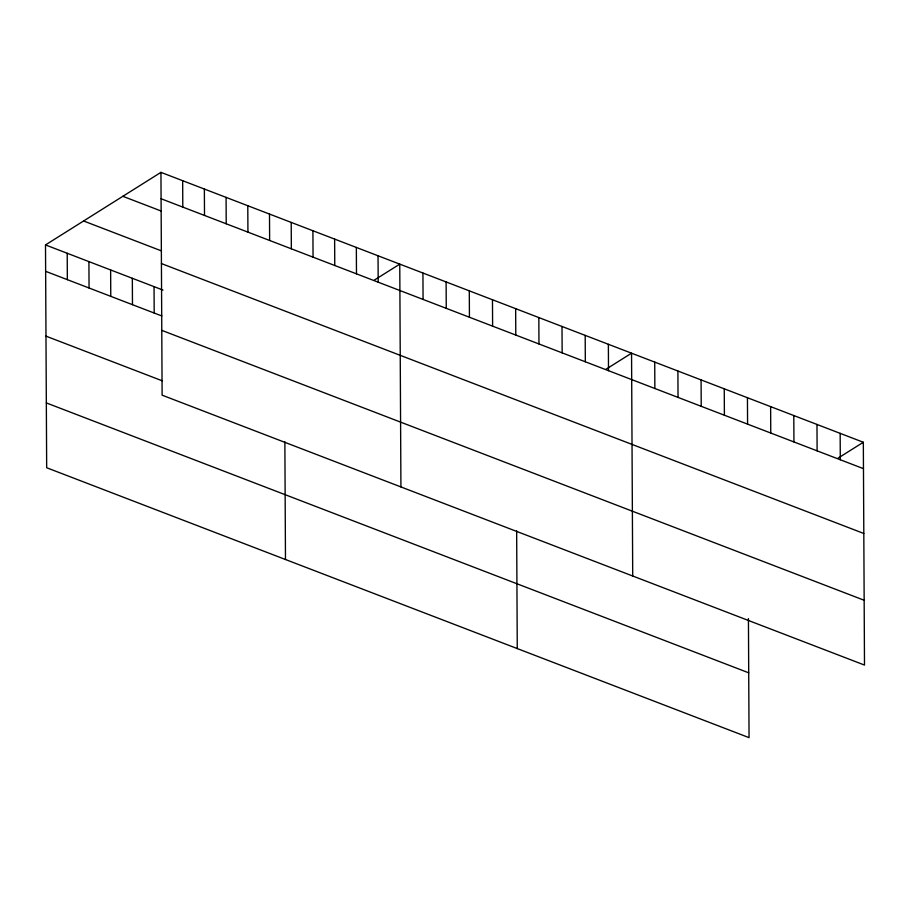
<?xml version="1.0" encoding="UTF-8"?>
<svg xmlns="http://www.w3.org/2000/svg" width="910" height="910" viewBox="0 0 910 910"><rect width="100%" height="100%" fill="white"/><g stroke="black" fill="none" stroke-linecap="round" stroke-linejoin="round"><path stroke-width="1.36" d="M748.429 618.561L749.055 737.646L46.672 467.74L45.5 244.926L160.945 172.354L863.328 442.26L864.5 665.073L162.117 395.167L160.945 172.354M374.363 280.087L399.763 264.127L400.923 486.941M606.151 369.164L631.551 353.194L632.712 576.007M837.939 458.23L863.328 442.26M161.081 198.755L863.476 468.661M122.85 196.31L161.161 211.029M83.595 220.982L161.502 250.91M161.423 263.57L863.806 533.476M45.5 244.926L162.992 290.074M45.636 271.317L161.855 315.975M161.775 330.353L864.159 600.259M45.978 336.143L162.185 380.789M46.33 402.914L748.714 672.82M840.158 433.353L840.294 459.755M816.975 424.447L817.112 450.848M793.793 415.54L793.941 441.941M770.622 406.634L770.759 433.035M747.44 397.727L747.576 424.128M724.258 388.82L724.394 415.222M701.087 379.914L701.223 406.315M677.904 371.007L678.041 397.408M654.722 362.1L654.859 388.502M608.369 344.287L608.506 370.688M585.187 335.38L585.323 361.771M562.005 326.474L562.152 352.864M538.834 317.567L538.97 343.957M515.651 308.661L515.788 335.051M516.652 530.883L517.267 648.568M492.469 299.754L492.617 326.144M469.298 290.847L469.435 317.237M446.116 281.941L446.253 308.331M422.934 273.034L423.07 299.424M378.048 255.79L378.185 282.18M356.345 247.44L356.481 273.842M334.63 239.102L334.766 265.493M312.915 230.753L313.051 257.155M291.211 222.415L291.348 248.805M284.864 441.816L285.478 559.502M269.496 214.066L269.633 240.468M247.793 205.728L247.929 232.118M226.078 197.39L226.215 223.78M204.363 189.041L204.511 215.442M182.66 180.703L182.796 207.093M154.052 286.639L154.188 313.029M132.337 278.301L132.473 304.691M110.633 269.952L110.77 296.353M88.918 261.614L89.055 288.004M67.215 253.264L67.351 279.666"/></g></svg>
